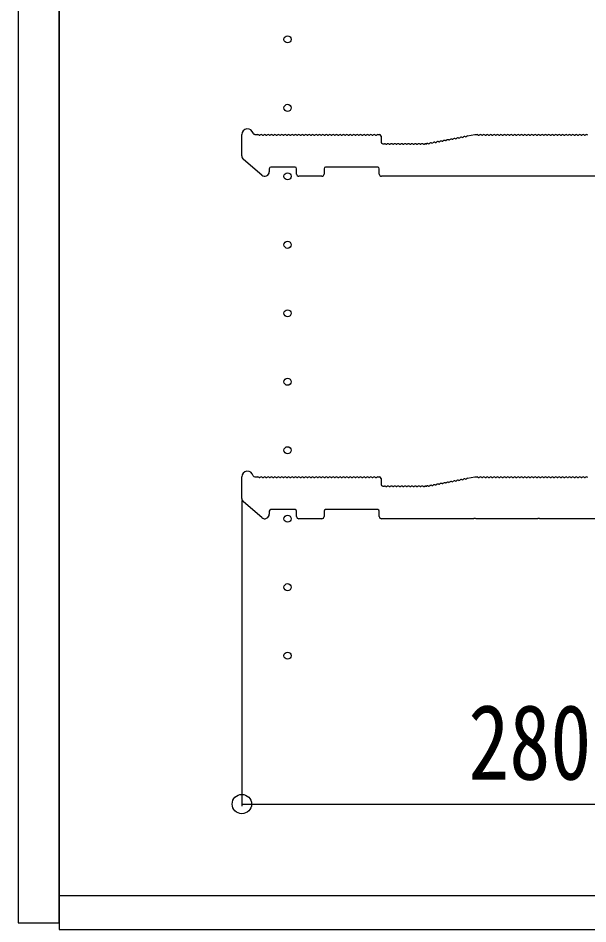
# Model space of a CAD drawing. Units: millimetres, scale not verified. Extents: x -4205 to 4205, y -2970 to 2970.
# Drawn here: x -1100 to -850.4, y -1972.5 to -1575.7 of the extents above; entities that cross this region are included whole.
import ezdxf
from ezdxf.enums import TextEntityAlignment as Align

# ---------------------------------------------------------------- set-up
doc = ezdxf.new("R2010")
doc.units = ezdxf.units.MM
doc.header["$LTSCALE"] = 20
for name, color, linetype in [('0-2_YKK_11', 7, 'Continuous'), ('0-3_YKK_12', 2, 'Continuous'), ('0-5_YKK_D', 6, 'Continuous')]:
    doc.layers.add(name, color=color, linetype=linetype)
doc.styles.add('ＭＳ ゴシック', font='')
doc.styles.get('ＭＳ ゴシック').set_extended_font_data('MS Gothic')

msp = doc.modelspace()

# ---------------------------------------------------------------- linework, layer by layer
at = {"layer": '0-2_YKK_11'}
for p, q in [((-1001.98, -1636.09), (-1001.98, -1626.7)), ((-996.36, -1626.7), (-994.98, -1626.7)), ((-994.42, -1626.9), (-994.04, -1626.9)), ((-992.92, -1626.9), (-992.54, -1626.9)), ((-991.42, -1626.9), (-991.04, -1626.9)), ((-989.92, -1626.9), (-989.54, -1626.9)), ((-988.42, -1626.9), (-988.04, -1626.9)), ((-986.92, -1626.9), (-986.54, -1626.9)), ((-985.42, -1626.9), (-985.04, -1626.9)), ((-983.92, -1626.9), (-983.54, -1626.9)), ((-982.42, -1626.9), (-982.04, -1626.9)), ((-980.92, -1626.9), (-980.54, -1626.9)), ((-979.42, -1626.9), (-979.04, -1626.9)), ((-977.92, -1626.9), (-977.54, -1626.9)), ((-976.42, -1626.9), (-976.04, -1626.9)), ((-974.92, -1626.9), (-974.54, -1626.9)), ((-973.42, -1626.9), (-973.04, -1626.9)), ((-971.92, -1626.9), (-971.54, -1626.9)), ((-970.42, -1626.9), (-970.04, -1626.9)), ((-968.92, -1626.9), (-968.54, -1626.9)), ((-967.42, -1626.9), (-967.04, -1626.9)), ((-965.92, -1626.9), (-965.54, -1626.9)), ((-964.42, -1626.9), (-964.04, -1626.9)), ((-962.92, -1626.9), (-962.54, -1626.9)), ((-961.42, -1626.9), (-961.04, -1626.9)), ((-959.92, -1626.9), (-959.54, -1626.9)), ((-958.42, -1626.9), (-958.04, -1626.9)), ((-956.92, -1626.9), (-956.54, -1626.9)), ((-955.42, -1626.9), (-955.04, -1626.9)), ((-953.92, -1626.9), (-953.54, -1626.9)), ((-952.42, -1626.9), (-952.04, -1626.9)), ((-950.92, -1626.9), (-950.54, -1626.9)), ((-949.42, -1626.9), (-949.04, -1626.9)), ((-947.92, -1626.9), (-947.54, -1626.9)), ((-946.42, -1626.9), (-946.04, -1626.9)), ((-944.92, -1626.9), (-944.54, -1626.9)), ((-943.42, -1626.9), (-943.04, -1626.9)), ((-942.48, -1626.7), (-941.68, -1626.7)), ((-898.42, -1626.9), (-898.04, -1626.9)), ((-896.92, -1626.9), (-896.54, -1626.9)), ((-895.42, -1626.9), (-895.04, -1626.9)), ((-893.92, -1626.9), (-893.54, -1626.9)), ((-892.42, -1626.9), (-892.04, -1626.9)), ((-890.92, -1626.9), (-890.54, -1626.9)), ((-889.42, -1626.9), (-889.04, -1626.9)), ((-887.92, -1626.9), (-887.54, -1626.9)), ((-886.42, -1626.9), (-886.04, -1626.9)), ((-884.92, -1626.9), (-884.54, -1626.9)), ((-883.42, -1626.9), (-883.04, -1626.9)), ((-881.92, -1626.9), (-881.54, -1626.9)), ((-880.42, -1626.9), (-880.04, -1626.9)), ((-878.92, -1626.9), (-878.54, -1626.9)), ((-877.42, -1626.9), (-877.04, -1626.9)), ((-875.92, -1626.9), (-875.54, -1626.9)), ((-874.42, -1626.9), (-874.04, -1626.9)), ((-872.92, -1626.9), (-872.54, -1626.9)), ((-871.42, -1626.9), (-871.04, -1626.9)), ((-869.92, -1626.9), (-869.54, -1626.9)), ((-868.42, -1626.9), (-868.04, -1626.9)), ((-866.92, -1626.9), (-866.54, -1626.9)), ((-865.42, -1626.9), (-865.04, -1626.9)), ((-863.92, -1626.9), (-863.54, -1626.9)), ((-862.42, -1626.9), (-862.04, -1626.9)), ((-860.92, -1626.9), (-860.54, -1626.9)), ((-859.42, -1626.9), (-859.04, -1626.9)), ((-857.92, -1626.9), (-857.54, -1626.9)), ((-856.42, -1626.9), (-856.04, -1626.9)), ((-854.92, -1626.9), (-854.54, -1626.9)), ((-853.42, -1626.9), (-853.04, -1626.9)), ((-851.92, -1626.9), (-851.54, -1626.9)), ((-940.98, -1627.4), (-940.98, -1630)), ((-940.28, -1630.7), (-939.48, -1630.7)), ((-921.48, -1630.7), (-921.05, -1630.7)), ((-921.05, -1630.7), (-921.48, -1630.7)), ((-920.19, -1630.75), (-919.81, -1630.68)), ((-918.71, -1630.47), (-918.34, -1630.4)), ((-917.24, -1630.19), (-916.86, -1630.12)), ((-915.77, -1629.91), (-915.39, -1629.84)), ((-914.29, -1629.63), (-913.92, -1629.56)), ((-912.82, -1629.35), (-912.44, -1629.28)), ((-911.35, -1629.07), (-910.97, -1629)), ((-909.87, -1628.79), (-909.5, -1628.72)), ((-908.4, -1628.51), (-908.02, -1628.44)), ((-906.93, -1628.23), (-906.55, -1628.16)), ((-905.45, -1627.95), (-905.08, -1627.88)), ((-903.98, -1627.67), (-903.6, -1627.59)), ((-938.92, -1630.9), (-938.54, -1630.9)), ((-937.42, -1630.9), (-937.04, -1630.9)), ((-935.92, -1630.9), (-935.54, -1630.9)), ((-934.42, -1630.9), (-934.04, -1630.9)), ((-932.92, -1630.9), (-932.54, -1630.9)), ((-931.42, -1630.9), (-931.04, -1630.9)), ((-929.92, -1630.9), (-929.54, -1630.9)), ((-928.42, -1630.9), (-928.04, -1630.9)), ((-926.92, -1630.9), (-926.54, -1630.9)), ((-925.42, -1630.9), (-925.04, -1630.9)), ((-923.92, -1630.9), (-923.54, -1630.9)), ((-922.42, -1630.9), (-922.04, -1630.9)), ((-993.29, -1644.51), (-1001.29, -1637.6)), ((-989.98, -1641.7), (-989.98, -1643)), ((-978.68, -1641), (-989.28, -1641)), ((-977.98, -1644), (-977.98, -1641.7)), ((-965.98, -1641.7), (-965.98, -1644)), ((-942.48, -1641), (-965.28, -1641)), ((-941.78, -1644), (-941.78, -1641.7)), ((-966.98, -1645), (-976.98, -1645)), ((-1001.98, -1786.09), (-1001.98, -1776.7)), ((-996.36, -1776.7), (-994.98, -1776.7)), ((-994.42, -1776.9), (-994.04, -1776.9)), ((-992.92, -1776.9), (-992.54, -1776.9)), ((-991.42, -1776.9), (-991.04, -1776.9)), ((-989.92, -1776.9), (-989.54, -1776.9)), ((-988.42, -1776.9), (-988.04, -1776.9)), ((-986.92, -1776.9), (-986.54, -1776.9)), ((-985.42, -1776.9), (-985.04, -1776.9)), ((-983.92, -1776.9), (-983.54, -1776.9)), ((-982.42, -1776.9), (-982.04, -1776.9)), ((-980.92, -1776.9), (-980.54, -1776.9)), ((-979.42, -1776.9), (-979.04, -1776.9)), ((-977.92, -1776.9), (-977.54, -1776.9)), ((-976.42, -1776.9), (-976.04, -1776.9)), ((-974.92, -1776.9), (-974.54, -1776.9)), ((-973.42, -1776.9), (-973.04, -1776.9)), ((-971.92, -1776.9), (-971.54, -1776.9)), ((-970.42, -1776.9), (-970.04, -1776.9)), ((-968.92, -1776.9), (-968.54, -1776.9)), ((-967.42, -1776.9), (-967.04, -1776.9)), ((-965.92, -1776.9), (-965.54, -1776.9)), ((-964.42, -1776.9), (-964.04, -1776.9)), ((-962.92, -1776.9), (-962.54, -1776.9)), ((-961.42, -1776.9), (-961.04, -1776.9)), ((-959.92, -1776.9), (-959.54, -1776.9)), ((-958.42, -1776.9), (-958.04, -1776.9)), ((-956.92, -1776.9), (-956.54, -1776.9)), ((-955.42, -1776.9), (-955.04, -1776.9)), ((-953.92, -1776.9), (-953.54, -1776.9)), ((-952.42, -1776.9), (-952.04, -1776.9)), ((-950.92, -1776.9), (-950.54, -1776.9)), ((-949.42, -1776.9), (-949.04, -1776.9)), ((-947.92, -1776.9), (-947.54, -1776.9)), ((-946.42, -1776.9), (-946.04, -1776.9)), ((-944.92, -1776.9), (-944.54, -1776.9)), ((-943.42, -1776.9), (-943.04, -1776.9)), ((-942.48, -1776.7), (-941.68, -1776.7)), ((-940.98, -1777.4), (-940.98, -1780)), ((-903.98, -1777.67), (-903.6, -1777.59)), ((-898.42, -1776.9), (-898.04, -1776.9)), ((-896.92, -1776.9), (-896.54, -1776.9)), ((-895.42, -1776.9), (-895.04, -1776.9)), ((-893.92, -1776.9), (-893.54, -1776.9)), ((-892.42, -1776.9), (-892.04, -1776.9)), ((-890.92, -1776.9), (-890.54, -1776.9)), ((-889.42, -1776.9), (-889.04, -1776.9)), ((-887.92, -1776.9), (-887.54, -1776.9)), ((-886.42, -1776.9), (-886.04, -1776.9)), ((-884.92, -1776.9), (-884.54, -1776.9)), ((-883.42, -1776.9), (-883.04, -1776.9)), ((-881.92, -1776.9), (-881.54, -1776.9)), ((-880.42, -1776.9), (-880.04, -1776.9)), ((-878.92, -1776.9), (-878.54, -1776.9)), ((-877.42, -1776.9), (-877.04, -1776.9)), ((-875.92, -1776.9), (-875.54, -1776.9)), ((-874.42, -1776.9), (-874.04, -1776.9)), ((-872.92, -1776.9), (-872.54, -1776.9)), ((-871.42, -1776.9), (-871.04, -1776.9)), ((-869.92, -1776.9), (-869.54, -1776.9)), ((-868.42, -1776.9), (-868.04, -1776.9)), ((-866.92, -1776.9), (-866.54, -1776.9)), ((-865.42, -1776.9), (-865.04, -1776.9)), ((-863.92, -1776.9), (-863.54, -1776.9)), ((-862.42, -1776.9), (-862.04, -1776.9)), ((-860.92, -1776.9), (-860.54, -1776.9)), ((-859.42, -1776.9), (-859.04, -1776.9)), ((-857.92, -1776.9), (-857.54, -1776.9)), ((-856.42, -1776.9), (-856.04, -1776.9)), ((-854.92, -1776.9), (-854.54, -1776.9)), ((-853.42, -1776.9), (-853.04, -1776.9)), ((-851.92, -1776.9), (-851.54, -1776.9)), ((-940.28, -1780.7), (-939.48, -1780.7)), ((-938.92, -1780.9), (-938.54, -1780.9)), ((-937.42, -1780.9), (-937.04, -1780.9)), ((-935.92, -1780.9), (-935.54, -1780.9)), ((-934.42, -1780.9), (-934.04, -1780.9)), ((-932.92, -1780.9), (-932.54, -1780.9)), ((-931.42, -1780.9), (-931.04, -1780.9)), ((-929.92, -1780.9), (-929.54, -1780.9)), ((-928.42, -1780.9), (-928.04, -1780.9)), ((-926.92, -1780.9), (-926.54, -1780.9)), ((-925.42, -1780.9), (-925.04, -1780.9)), ((-923.92, -1780.9), (-923.54, -1780.9)), ((-922.42, -1780.9), (-922.04, -1780.9)), ((-921.48, -1780.7), (-921.05, -1780.7)), ((-921.05, -1780.7), (-921.48, -1780.7)), ((-920.19, -1780.75), (-919.81, -1780.68)), ((-918.71, -1780.47), (-918.34, -1780.4)), ((-917.24, -1780.19), (-916.86, -1780.12)), ((-915.77, -1779.91), (-915.39, -1779.84)), ((-914.29, -1779.63), (-913.92, -1779.56)), ((-912.82, -1779.35), (-912.44, -1779.28)), ((-911.35, -1779.07), (-910.97, -1779)), ((-909.87, -1778.79), (-909.5, -1778.72)), ((-908.4, -1778.51), (-908.02, -1778.44)), ((-906.93, -1778.23), (-906.55, -1778.16)), ((-905.45, -1777.95), (-905.08, -1777.88)), ((-993.29, -1794.51), (-1001.29, -1787.6)), ((-989.98, -1791.7), (-989.98, -1793)), ((-978.68, -1791), (-989.28, -1791)), ((-977.98, -1794), (-977.98, -1791.7)), ((-965.98, -1791.7), (-965.98, -1794)), ((-942.48, -1791), (-965.28, -1791)), ((-941.78, -1794), (-941.78, -1791.7)), ((-966.98, -1795), (-976.98, -1795))]:
    msp.add_line(p, q, dxfattribs=at)
for points in [[(-903.09, -1627.29), (-899.98, -1626.7), (-898.98, -1626.7)], [(-920.77, -1630.66), (-920.92, -1630.69), (-920.77, -1630.66)], [(-816.98, -1645), (-843.41, -1645), (-843.65, -1644.87), (-844.31, -1644.87), (-844.55, -1645), (-871.41, -1645), (-871.65, -1644.87), (-872.31, -1644.87), (-872.55, -1645), (-899.41, -1645), (-899.65, -1644.87), (-900.31, -1644.87), (-900.55, -1645), (-940.78, -1645)], [(-903.09, -1777.29), (-899.98, -1776.7), (-898.98, -1776.7)], [(-920.77, -1780.66), (-920.92, -1780.69), (-920.77, -1780.66)], [(-816.98, -1795), (-843.41, -1795), (-843.65, -1794.87), (-844.31, -1794.87), (-844.55, -1795), (-871.41, -1795), (-871.65, -1794.87), (-872.31, -1794.87), (-872.55, -1795), (-899.41, -1795), (-899.65, -1794.87), (-900.31, -1794.87), (-900.55, -1795), (-940.78, -1795)]]:
    msp.add_lwpolyline(points, dxfattribs=at)
for centre, radius, start, end in [((-999.48, -1626.7), 2.5, 12.6356, 180), ((-996.36, -1626), 0.7, 192.6356, 270), ((-994.98, -1627.58), 0.88, 50.536, 90), ((-993.48, -1627.58), 0.88, 50.536, 129.464), ((-991.98, -1627.58), 0.88, 50.536, 129.464), ((-990.48, -1627.58), 0.88, 50.536, 129.464), ((-988.98, -1627.58), 0.88, 50.536, 129.464), ((-987.48, -1627.58), 0.88, 50.536, 129.464), ((-985.98, -1627.58), 0.88, 50.536, 129.464), ((-984.48, -1627.58), 0.88, 50.536, 129.464), ((-982.98, -1627.58), 0.88, 50.536, 129.464), ((-981.48, -1627.58), 0.88, 50.536, 129.464), ((-979.98, -1627.58), 0.88, 50.536, 129.464), ((-978.48, -1627.58), 0.88, 50.536, 129.464), ((-976.98, -1627.58), 0.88, 50.536, 129.464), ((-975.48, -1627.58), 0.88, 50.536, 129.464), ((-973.98, -1627.58), 0.88, 50.536, 129.464), ((-972.48, -1627.58), 0.88, 50.536, 129.464), ((-970.98, -1627.58), 0.88, 50.536, 129.464), ((-969.48, -1627.58), 0.88, 50.536, 129.464), ((-967.98, -1627.58), 0.88, 50.536, 129.464), ((-966.48, -1627.58), 0.88, 50.536, 129.464), ((-964.98, -1627.58), 0.88, 50.536, 129.464), ((-963.48, -1627.58), 0.88, 50.536, 129.464), ((-961.98, -1627.58), 0.88, 50.536, 129.464), ((-960.48, -1627.58), 0.88, 50.536, 129.464), ((-958.98, -1627.58), 0.88, 50.536, 129.464), ((-957.48, -1627.58), 0.88, 50.536, 129.464), ((-955.98, -1627.58), 0.88, 50.536, 129.464), ((-954.48, -1627.58), 0.88, 50.536, 129.464), ((-952.98, -1627.58), 0.88, 50.536, 129.464), ((-951.48, -1627.58), 0.88, 50.536, 129.464), ((-949.98, -1627.58), 0.88, 50.536, 129.464), ((-948.48, -1627.58), 0.88, 50.536, 129.464), ((-946.98, -1627.58), 0.88, 50.536, 129.464), ((-945.48, -1627.58), 0.88, 50.536, 129.464), ((-943.98, -1627.58), 0.88, 50.536, 129.464), ((-942.48, -1627.58), 0.88, 90, 129.464), ((-941.68, -1627.4), 0.7, 0, 90), ((-898.98, -1627.58), 0.88, 50.536, 90), ((-897.48, -1627.58), 0.88, 50.536, 129.464), ((-895.98, -1627.58), 0.88, 50.536, 129.464), ((-894.48, -1627.58), 0.88, 50.536, 129.464), ((-892.98, -1627.58), 0.88, 50.536, 129.464), ((-891.48, -1627.58), 0.88, 50.536, 129.464), ((-889.98, -1627.58), 0.88, 50.536, 129.464), ((-888.48, -1627.58), 0.88, 50.536, 129.464), ((-886.98, -1627.58), 0.88, 50.536, 129.464), ((-885.48, -1627.58), 0.88, 50.536, 129.464), ((-883.98, -1627.58), 0.88, 50.536, 129.464), ((-882.48, -1627.58), 0.88, 50.536, 129.464), ((-880.98, -1627.58), 0.88, 50.536, 129.464), ((-879.48, -1627.58), 0.88, 50.536, 129.464), ((-877.98, -1627.58), 0.88, 50.536, 129.464), ((-876.48, -1627.58), 0.88, 50.536, 129.464), ((-874.98, -1627.58), 0.88, 50.536, 129.464), ((-873.48, -1627.58), 0.88, 50.536, 129.464), ((-871.98, -1627.58), 0.88, 50.536, 129.464), ((-870.48, -1627.58), 0.88, 50.536, 129.464), ((-868.98, -1627.58), 0.88, 50.536, 129.464), ((-867.48, -1627.58), 0.88, 50.536, 129.464), ((-865.98, -1627.58), 0.88, 50.536, 129.464), ((-864.48, -1627.58), 0.88, 50.536, 129.464), ((-862.98, -1627.58), 0.88, 50.536, 129.464), ((-861.48, -1627.58), 0.88, 50.536, 129.464), ((-859.98, -1627.58), 0.88, 50.536, 129.464), ((-858.48, -1627.58), 0.88, 50.536, 129.464), ((-856.98, -1627.58), 0.88, 50.536, 129.464), ((-855.48, -1627.58), 0.88, 50.536, 129.464), ((-853.98, -1627.58), 0.88, 50.536, 129.464), ((-852.48, -1627.58), 0.88, 50.536, 129.464), ((-850.98, -1627.58), 0.88, 50.536, 129.464), ((-940.28, -1630), 0.7, 180, 270), ((-939.48, -1631.58), 0.88, 50.536, 90), ((-937.98, -1631.58), 0.88, 50.536, 129.464), ((-936.48, -1631.58), 0.88, 50.536, 129.464), ((-934.98, -1631.58), 0.88, 50.536, 129.464), ((-933.48, -1631.58), 0.88, 50.536, 129.464), ((-931.98, -1631.58), 0.88, 50.536, 129.464), ((-930.48, -1631.58), 0.88, 50.536, 129.464), ((-928.98, -1631.58), 0.88, 50.536, 129.464), ((-927.48, -1631.58), 0.88, 50.536, 129.464), ((-925.98, -1631.58), 0.88, 50.536, 129.464), ((-924.48, -1631.58), 0.88, 50.536, 129.464), ((-922.98, -1631.58), 0.88, 50.536, 129.464), ((-921.48, -1631.58), 0.88, 90, 129.464), ((-921.05, -1630), 0.7, 270, 280.7843), ((-921.05, -1630), 0.7, 270, 280.7843), ((-920.61, -1631.53), 0.88, 61.3203, 100.7843), ((-919.14, -1631.24), 0.88, 61.3203, 140.2483), ((-917.66, -1630.96), 0.88, 61.3203, 140.2483), ((-916.19, -1630.68), 0.88, 61.3203, 140.2483), ((-914.71, -1630.4), 0.88, 61.3203, 140.2483), ((-913.24, -1630.12), 0.88, 61.3203, 140.2483), ((-911.77, -1629.84), 0.88, 61.3203, 140.2483), ((-910.29, -1629.56), 0.88, 61.3203, 140.2483), ((-908.82, -1629.28), 0.88, 61.3203, 140.2483), ((-907.35, -1629), 0.88, 61.3203, 140.2483), ((-905.87, -1628.72), 0.88, 61.3203, 140.2483), ((-904.4, -1628.44), 0.88, 61.3203, 140.2483), ((-902.93, -1628.16), 0.88, 100.7843, 140.2483), ((-999.98, -1636.09), 2, 180, 229.1613), ((-989.28, -1641.7), 0.7, 90, 180), ((-978.68, -1641.7), 0.7, 0, 90), ((-965.28, -1641.7), 0.7, 90, 180), ((-942.48, -1641.7), 0.7, 0, 90), ((-991.98, -1643), 2, 229.1613, 0), ((-976.98, -1644), 1, 180, 270), ((-966.98, -1644), 1, 270, 0), ((-940.78, -1644), 1, 180, 270), ((-999.48, -1776.7), 2.5, 12.6356, 180), ((-996.36, -1776), 0.7, 192.6356, 270), ((-994.98, -1777.58), 0.88, 50.536, 90), ((-993.48, -1777.58), 0.88, 50.536, 129.464), ((-991.98, -1777.58), 0.88, 50.536, 129.464), ((-990.48, -1777.58), 0.88, 50.536, 129.464), ((-988.98, -1777.58), 0.88, 50.536, 129.464), ((-987.48, -1777.58), 0.88, 50.536, 129.464), ((-985.98, -1777.58), 0.88, 50.536, 129.464), ((-984.48, -1777.58), 0.88, 50.536, 129.464), ((-982.98, -1777.58), 0.88, 50.536, 129.464), ((-981.48, -1777.58), 0.88, 50.536, 129.464), ((-979.98, -1777.58), 0.88, 50.536, 129.464), ((-978.48, -1777.58), 0.88, 50.536, 129.464), ((-976.98, -1777.58), 0.88, 50.536, 129.464), ((-975.48, -1777.58), 0.88, 50.536, 129.464), ((-973.98, -1777.58), 0.88, 50.536, 129.464), ((-972.48, -1777.58), 0.88, 50.536, 129.464), ((-970.98, -1777.58), 0.88, 50.536, 129.464), ((-969.48, -1777.58), 0.88, 50.536, 129.464), ((-967.98, -1777.58), 0.88, 50.536, 129.464), ((-966.48, -1777.58), 0.88, 50.536, 129.464), ((-964.98, -1777.58), 0.88, 50.536, 129.464), ((-963.48, -1777.58), 0.88, 50.536, 129.464), ((-961.98, -1777.58), 0.88, 50.536, 129.464), ((-960.48, -1777.58), 0.88, 50.536, 129.464), ((-958.98, -1777.58), 0.88, 50.536, 129.464), ((-957.48, -1777.58), 0.88, 50.536, 129.464), ((-955.98, -1777.58), 0.88, 50.536, 129.464), ((-954.48, -1777.58), 0.88, 50.536, 129.464), ((-952.98, -1777.58), 0.88, 50.536, 129.464), ((-951.48, -1777.58), 0.88, 50.536, 129.464), ((-949.98, -1777.58), 0.88, 50.536, 129.464), ((-948.48, -1777.58), 0.88, 50.536, 129.464), ((-946.98, -1777.58), 0.88, 50.536, 129.464), ((-945.48, -1777.58), 0.88, 50.536, 129.464), ((-943.98, -1777.58), 0.88, 50.536, 129.464), ((-942.48, -1777.58), 0.88, 90, 129.464), ((-941.68, -1777.4), 0.7, 0, 90), ((-904.4, -1778.44), 0.88, 61.3203, 140.2483), ((-902.93, -1778.16), 0.88, 100.7843, 140.2483), ((-898.98, -1777.58), 0.88, 50.536, 90), ((-897.48, -1777.58), 0.88, 50.536, 129.464), ((-895.98, -1777.58), 0.88, 50.536, 129.464), ((-894.48, -1777.58), 0.88, 50.536, 129.464), ((-892.98, -1777.58), 0.88, 50.536, 129.464), ((-891.48, -1777.58), 0.88, 50.536, 129.464), ((-889.98, -1777.58), 0.88, 50.536, 129.464), ((-888.48, -1777.58), 0.88, 50.536, 129.464), ((-886.98, -1777.58), 0.88, 50.536, 129.464), ((-885.48, -1777.58), 0.88, 50.536, 129.464), ((-883.98, -1777.58), 0.88, 50.536, 129.464), ((-882.48, -1777.58), 0.88, 50.536, 129.464), ((-880.98, -1777.58), 0.88, 50.536, 129.464), ((-879.48, -1777.58), 0.88, 50.536, 129.464), ((-877.98, -1777.58), 0.88, 50.536, 129.464), ((-876.48, -1777.58), 0.88, 50.536, 129.464), ((-874.98, -1777.58), 0.88, 50.536, 129.464), ((-873.48, -1777.58), 0.88, 50.536, 129.464), ((-871.98, -1777.58), 0.88, 50.536, 129.464), ((-870.48, -1777.58), 0.88, 50.536, 129.464), ((-868.98, -1777.58), 0.88, 50.536, 129.464), ((-867.48, -1777.58), 0.88, 50.536, 129.464), ((-865.98, -1777.58), 0.88, 50.536, 129.464), ((-864.48, -1777.58), 0.88, 50.536, 129.464), ((-862.98, -1777.58), 0.88, 50.536, 129.464), ((-861.48, -1777.58), 0.88, 50.536, 129.464), ((-859.98, -1777.58), 0.88, 50.536, 129.464), ((-858.48, -1777.58), 0.88, 50.536, 129.464), ((-856.98, -1777.58), 0.88, 50.536, 129.464), ((-855.48, -1777.58), 0.88, 50.536, 129.464), ((-853.98, -1777.58), 0.88, 50.536, 129.464), ((-852.48, -1777.58), 0.88, 50.536, 129.464), ((-850.98, -1777.58), 0.88, 50.536, 129.464), ((-940.28, -1780), 0.7, 180, 270), ((-939.48, -1781.58), 0.88, 50.536, 90), ((-937.98, -1781.58), 0.88, 50.536, 129.464), ((-936.48, -1781.58), 0.88, 50.536, 129.464), ((-934.98, -1781.58), 0.88, 50.536, 129.464), ((-933.48, -1781.58), 0.88, 50.536, 129.464), ((-931.98, -1781.58), 0.88, 50.536, 129.464), ((-930.48, -1781.58), 0.88, 50.536, 129.464), ((-928.98, -1781.58), 0.88, 50.536, 129.464), ((-927.48, -1781.58), 0.88, 50.536, 129.464), ((-925.98, -1781.58), 0.88, 50.536, 129.464), ((-924.48, -1781.58), 0.88, 50.536, 129.464), ((-922.98, -1781.58), 0.88, 50.536, 129.464), ((-921.48, -1781.58), 0.88, 90, 129.464), ((-921.05, -1780), 0.7, 270, 280.7843), ((-921.05, -1780), 0.7, 270, 280.7843), ((-920.61, -1781.53), 0.88, 61.3203, 100.7843), ((-919.14, -1781.24), 0.88, 61.3203, 140.2483), ((-917.66, -1780.96), 0.88, 61.3203, 140.2483), ((-916.19, -1780.68), 0.88, 61.3203, 140.2483), ((-914.71, -1780.4), 0.88, 61.3203, 140.2483), ((-913.24, -1780.12), 0.88, 61.3203, 140.2483), ((-911.77, -1779.84), 0.88, 61.3203, 140.2483), ((-910.29, -1779.56), 0.88, 61.3203, 140.2483), ((-908.82, -1779.28), 0.88, 61.3203, 140.2483), ((-907.35, -1779), 0.88, 61.3203, 140.2483), ((-905.87, -1778.72), 0.88, 61.3203, 140.2483), ((-999.98, -1786.09), 2, 180, 229.1613), ((-991.98, -1793), 2, 229.1613, 0), ((-989.28, -1791.7), 0.7, 90, 180), ((-978.68, -1791.7), 0.7, 0, 90), ((-965.28, -1791.7), 0.7, 90, 180), ((-942.48, -1791.7), 0.7, 0, 90), ((-976.98, -1794), 1, 180, 270), ((-966.98, -1794), 1, 270, 0), ((-940.78, -1794), 1, 180, 270)]:
    msp.add_arc(centre, radius, start, end, dxfattribs=at)
at = {"layer": '0-3_YKK_12'}
msp.add_line((-1081.98, -1960), (-716.98, -1960), dxfattribs=at)
for points in [[(-1099.98, -1972), (-1081.98, -1972), (-1081.98, -1198), (-1099.98, -1198)], [(-1081.98, -1975), (-701.98, -1975), (-701.98, -1195), (-1081.98, -1195)]]:
    msp.add_lwpolyline(points, close=True, dxfattribs=at)
for centre in [(-981.98, -1585), (-981.98, -1615), (-981.98, -1645), (-981.98, -1675), (-981.98, -1705), (-981.98, -1735), (-981.98, -1765), (-981.98, -1795), (-981.98, -1825), (-981.98, -1855)]:
    msp.add_circle(centre, 1.55, dxfattribs=at)
at = {"layer": '0-5_YKK_D'}
for p, q in [((-1001.98, -1787), (-1001.98, -1921)), ((-1001.98, -1920), (-721.98, -1920))]:
    msp.add_line(p, q, dxfattribs=at)
msp.add_circle((-1001.98, -1920), 4.25, dxfattribs=at)

# ---------------------------------------------------------------- texts
at = {"layer": '0-5_YKK_D', "style": 'ＭＳ ゴシック', "width": 0.8}
msp.add_text('280', height=32.99, dxfattribs=at).set_placement((-902.78, -1919.2), align=Align.BOTTOM_LEFT)

doc.saveas('drawing.dxf')
